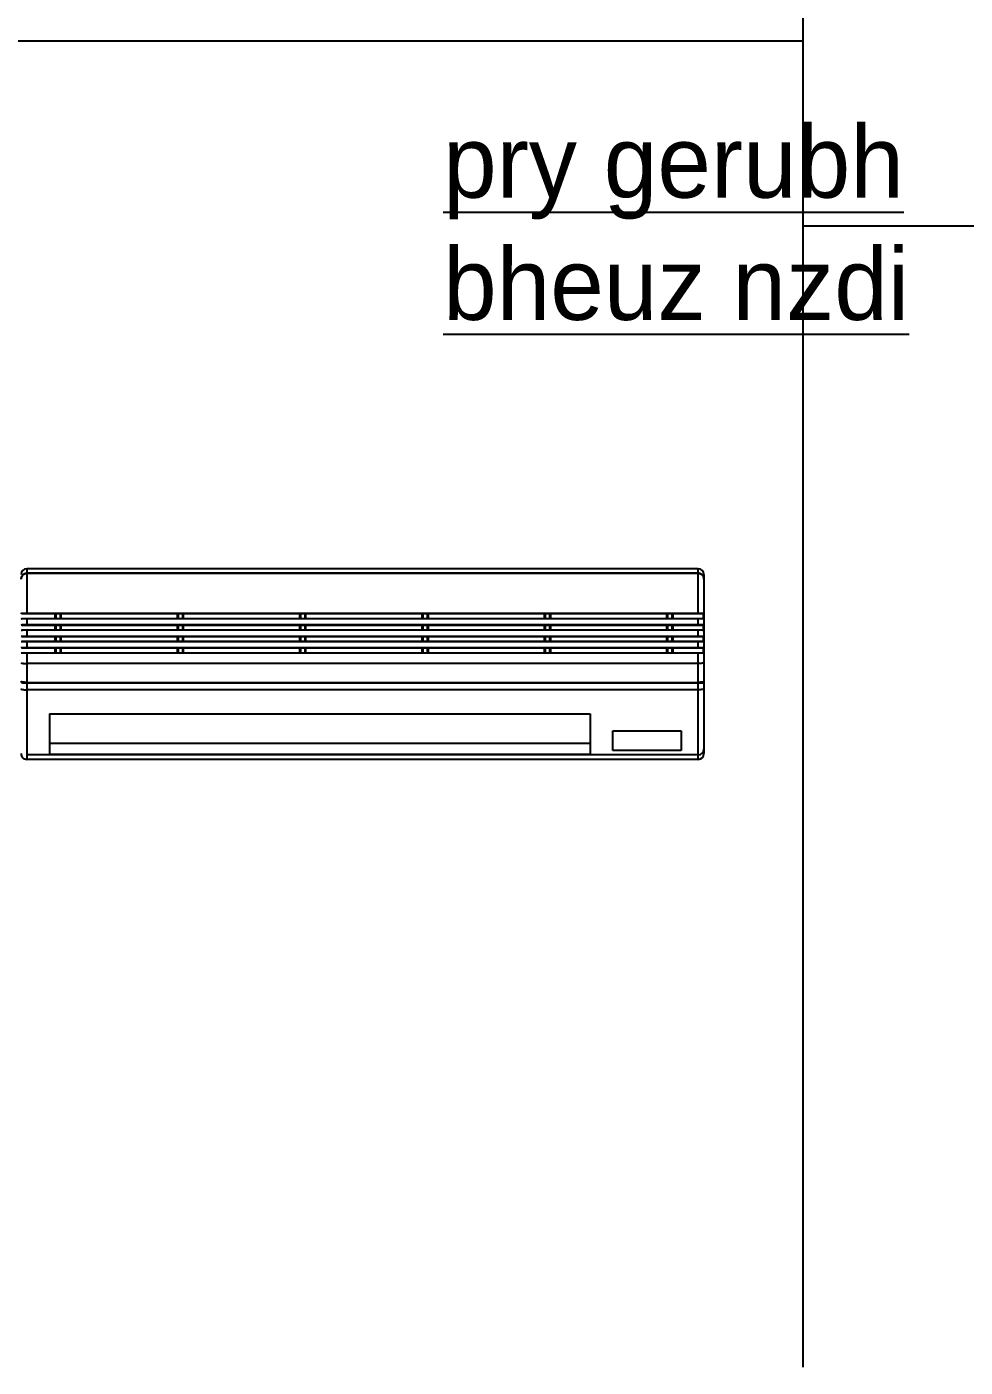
# Model space of a CAD drawing. Header units: centimetres. Extents: x -13594 to 4017, y -3206 to 1780.
# Drawn here: x -9975 to -8375, y -3206 to -920 of the extents above; entities that cross this region are included whole.
import ezdxf

# ---------------------------------------------------------------- set-up
doc = ezdxf.new("R2010")
doc.units = ezdxf.units.CM
doc.styles.add('MIRYM', font='MIRYM', dxfattribs={"height": 25})

msp = doc.modelspace()

# ---------------------------------------------------------------- linework, layer by layer
at = {"color": 7, "linetype": 'Continuous', "lineweight": 25}
for p, q in [((-9975.5, -1843.8), (-9975.5, -1851.6)), ((-8830.2, -1843.8), (-9975.5, -1843.8)), ((-8830.2, -1851.6), (-8830.2, -1843.8)), ((-8830.2, -1851.6), (-9975.5, -1851.6)), ((-9975.5, -1851.7), (-9975.5, -1919.5)), ((-9975.5, -1851.7), (-8830.2, -1851.7)), ((-8830.2, -1919.5), (-8830.2, -1851.7)), ((-8820.5, -1853.6), (-8820.5, -1861.3)), ((-8820.5, -1861.3), (-8820.5, -1861.5)), ((-8820.5, -1861.6), (-8820.5, -1920)), ((-9975.5, -1919.5), (-9975.5, -1921)), ((-9975.5, -1919.5), (-8830.2, -1919.5)), ((-8830.2, -1919.5), (-8830.2, -1921)), ((-8820.5, -1920), (-8820.5, -1929.7)), ((-8830.2, -1921), (-9975.5, -1921)), ((-9975.5, -1928.8), (-9975.5, -1929.3)), ((-9975.5, -1928.8), (-8830.2, -1928.8)), ((-9975.5, -1929.3), (-9975.5, -1939.1)), ((-8830.2, -1929.3), (-9975.5, -1929.3)), ((-9975.5, -1939.1), (-9975.5, -1940.4)), ((-9975.5, -1939.1), (-8830.2, -1939.1)), ((-8830.2, -1940.4), (-9975.5, -1940.4)), ((-9927, -1928.8), (-9927, -1921)), ((-9927, -1948.2), (-9927, -1940.4)), ((-9926, -1921), (-9926, -1928.8)), ((-9926, -1940.4), (-9926, -1948.2)), ((-9918.2, -1928.8), (-9918.2, -1921)), ((-9918.2, -1948.2), (-9918.2, -1940.4)), ((-9917.3, -1921), (-9917.3, -1928.8)), ((-9917.3, -1940.4), (-9917.3, -1948.2)), ((-9718.3, -1928.8), (-9718.3, -1921)), ((-9718.3, -1948.2), (-9718.3, -1940.4)), ((-9717.3, -1921), (-9717.3, -1928.8)), ((-9717.3, -1940.4), (-9717.3, -1948.2)), ((-9709.6, -1928.8), (-9709.6, -1921)), ((-9709.6, -1948.2), (-9709.6, -1940.4)), ((-9708.6, -1921), (-9708.6, -1928.8)), ((-9708.6, -1940.4), (-9708.6, -1948.2)), ((-9509.6, -1928.8), (-9509.6, -1921)), ((-9509.6, -1948.2), (-9509.6, -1940.4)), ((-9508.6, -1921), (-9508.6, -1928.8)), ((-9508.6, -1940.4), (-9508.6, -1948.2)), ((-9500.9, -1928.8), (-9500.9, -1921)), ((-9500.9, -1948.2), (-9500.9, -1940.4)), ((-9499.9, -1921), (-9499.9, -1928.8)), ((-9499.9, -1940.4), (-9499.9, -1948.2)), ((-9300.9, -1928.8), (-9300.9, -1921)), ((-9300.9, -1948.2), (-9300.9, -1940.4)), ((-9300, -1921), (-9300, -1928.8)), ((-9300, -1940.4), (-9300, -1948.2)), ((-9292.2, -1928.8), (-9292.2, -1921)), ((-9292.2, -1948.2), (-9292.2, -1940.4)), ((-9291.2, -1921), (-9291.2, -1928.8)), ((-9291.2, -1940.4), (-9291.2, -1948.2)), ((-9092.3, -1928.8), (-9092.3, -1921)), ((-9092.3, -1948.2), (-9092.3, -1940.4)), ((-9091.3, -1921), (-9091.3, -1928.8)), ((-9091.3, -1940.4), (-9091.3, -1948.2)), ((-9083.5, -1928.8), (-9083.5, -1921)), ((-9083.5, -1948.2), (-9083.5, -1940.4)), ((-9082.5, -1921), (-9082.5, -1928.8)), ((-9082.5, -1940.4), (-9082.5, -1948.2)), ((-8883.6, -1928.8), (-8883.6, -1921)), ((-8883.6, -1948.2), (-8883.6, -1940.4)), ((-8882.6, -1921), (-8882.6, -1928.8)), ((-8882.6, -1940.4), (-8882.6, -1948.2)), ((-8874.8, -1928.8), (-8874.8, -1921)), ((-8874.8, -1948.2), (-8874.8, -1940.4)), ((-8873.9, -1921), (-8873.9, -1928.8)), ((-8873.9, -1940.4), (-8873.9, -1948.2)), ((-8830.2, -1928.8), (-8830.2, -1929.3)), ((-8830.2, -1939.1), (-8830.2, -1929.3)), ((-8830.2, -1939.1), (-8830.2, -1940.4)), ((-8821.5, -1928.8), (-8821.5, -1921)), ((-8821.5, -1948.2), (-8821.5, -1940.4)), ((-8820.5, -1929.7), (-8820.5, -1939.4)), ((-8820.5, -1939.4), (-8820.5, -1949.1)), ((-9975.5, -1948.2), (-9975.5, -1948.9)), ((-9975.5, -1948.2), (-8830.2, -1948.2)), ((-9975.5, -1948.9), (-9975.5, -1958.6)), ((-8830.2, -1948.9), (-9975.5, -1948.9)), ((-9975.5, -1959.8), (-9975.5, -1958.6)), ((-9975.5, -1958.6), (-8830.2, -1958.6)), ((-8830.2, -1959.8), (-9975.5, -1959.8)), ((-9927, -1967.6), (-9927, -1959.8)), ((-9926, -1959.8), (-9926, -1967.6)), ((-9918.2, -1967.6), (-9918.2, -1959.8)), ((-9917.3, -1959.8), (-9917.3, -1967.6)), ((-9718.3, -1967.6), (-9718.3, -1959.8)), ((-9717.3, -1959.8), (-9717.3, -1967.6)), ((-9709.6, -1967.6), (-9709.6, -1959.8)), ((-9708.6, -1959.8), (-9708.6, -1967.6)), ((-9509.6, -1967.6), (-9509.6, -1959.8)), ((-9508.6, -1959.8), (-9508.6, -1967.6)), ((-9500.9, -1967.6), (-9500.9, -1959.8)), ((-9499.9, -1959.8), (-9499.9, -1967.6)), ((-9300.9, -1967.6), (-9300.9, -1959.8)), ((-9300, -1959.8), (-9300, -1967.6)), ((-9292.2, -1967.6), (-9292.2, -1959.8)), ((-9291.2, -1959.8), (-9291.2, -1967.6)), ((-9092.3, -1967.6), (-9092.3, -1959.8)), ((-9091.3, -1959.8), (-9091.3, -1967.6)), ((-9083.5, -1967.6), (-9083.5, -1959.8)), ((-9082.5, -1959.8), (-9082.5, -1967.6)), ((-8883.6, -1967.6), (-8883.6, -1959.8)), ((-8882.6, -1959.8), (-8882.6, -1967.6)), ((-8874.8, -1967.6), (-8874.8, -1959.8)), ((-8873.9, -1959.8), (-8873.9, -1967.6)), ((-8830.2, -1948.2), (-8830.2, -1948.9)), ((-8830.2, -1958.6), (-8830.2, -1948.9)), ((-8830.2, -1959.8), (-8830.2, -1958.6)), ((-8821.5, -1967.6), (-8821.5, -1959.8)), ((-8820.5, -1949.1), (-8820.5, -1958.8)), ((-8820.5, -1958.8), (-8820.5, -1968.5)), ((-9975.5, -1968.4), (-9975.5, -1967.6)), ((-9975.5, -1967.6), (-8830.2, -1967.6)), ((-9975.5, -1968.4), (-9975.5, -1978.2)), ((-8830.2, -1968.4), (-9975.5, -1968.4)), ((-9975.5, -1979.2), (-9975.5, -1978.2)), ((-9975.5, -1978.2), (-8830.2, -1978.2)), ((-8830.2, -1979.2), (-9975.5, -1979.2)), ((-9975.5, -1988), (-9975.5, -1987)), ((-9975.5, -1987), (-8830.2, -1987)), ((-9975.5, -1988), (-9975.5, -2005.5)), ((-8830.2, -1988), (-9975.5, -1988)), ((-9927, -1987), (-9927, -1979.2)), ((-9926, -1979.2), (-9926, -1987)), ((-9918.2, -1987), (-9918.2, -1979.2)), ((-9917.3, -1979.2), (-9917.3, -1987)), ((-9718.3, -1987), (-9718.3, -1979.2)), ((-9717.3, -1979.2), (-9717.3, -1987)), ((-9709.6, -1987), (-9709.6, -1979.2)), ((-9708.6, -1979.2), (-9708.6, -1987)), ((-9509.6, -1987), (-9509.6, -1979.2)), ((-9508.6, -1979.2), (-9508.6, -1987)), ((-9500.9, -1987), (-9500.9, -1979.2)), ((-9499.9, -1979.2), (-9499.9, -1987)), ((-9300.9, -1987), (-9300.9, -1979.2)), ((-9300, -1979.2), (-9300, -1987)), ((-9292.2, -1987), (-9292.2, -1979.2)), ((-9291.2, -1979.2), (-9291.2, -1987)), ((-9092.3, -1987), (-9092.3, -1979.2)), ((-9091.3, -1979.2), (-9091.3, -1987)), ((-9083.5, -1987), (-9083.5, -1979.2)), ((-9082.5, -1979.2), (-9082.5, -1987)), ((-8883.6, -1987), (-8883.6, -1979.2)), ((-8882.6, -1979.2), (-8882.6, -1987)), ((-8874.8, -1987), (-8874.8, -1979.2)), ((-8873.9, -1979.2), (-8873.9, -1987)), ((-8830.2, -1968.4), (-8830.2, -1967.6)), ((-8830.2, -1978.2), (-8830.2, -1968.4)), ((-8830.2, -1979.2), (-8830.2, -1978.2)), ((-8830.2, -1988), (-8830.2, -1987)), ((-8830.2, -2005.5), (-8830.2, -1988)), ((-8821.5, -1987), (-8821.5, -1979.2)), ((-8820.5, -1968.5), (-8820.5, -1978.3)), ((-8820.5, -1978.3), (-8820.5, -1988)), ((-8820.5, -1988), (-8820.5, -2004.2)), ((-8830.2, -2005.5), (-9975.5, -2005.5)), ((-9975.5, -2005.5), (-9975.5, -2037.6)), ((-8830.2, -2037.6), (-8830.2, -2005.5)), ((-8820.5, -2004.2), (-8820.5, -2036.3)), ((-9975.5, -2037.6), (-8830.2, -2037.6)), ((-9975.5, -2038.6), (-9975.5, -2050.2)), ((-9975.5, -2038.6), (-8830.2, -2038.6)), ((-8830.2, -2050.2), (-9975.5, -2050.2)), ((-9975.5, -2050.2), (-9975.5, -2161.2)), ((-8830.2, -2050.2), (-8830.2, -2038.6)), ((-8830.2, -2161.2), (-8830.2, -2050.2)), ((-8820.5, -2036.3), (-8820.5, -2037.3)), ((-8820.5, -2037.3), (-8820.5, -2048.8)), ((-8820.5, -2048.8), (-8820.5, -2151.5)), ((-9936.7, -2091.3), (-9936.7, -2141.7)), ((-9936.7, -2091.3), (-9014.6, -2091.3)), ((-9014.6, -2091.3), (-9014.6, -2141.7)), ((-8975.8, -2120.5), (-8859.3, -2120.5)), ((-8975.8, -2153.9), (-8975.8, -2120.5)), ((-8859.3, -2120.5), (-8859.3, -2153.9)), ((-9014.6, -2141.7), (-9936.7, -2141.7)), ((-9936.7, -2141.7), (-9936.7, -2160)), ((-9014.6, -2141.7), (-9014.6, -2160)), ((-8830.2, -2161.2), (-9975.5, -2161.2)), ((-9975.5, -2161.2), (-9975.5, -2169)), ((-8830.2, -2169), (-9975.5, -2169)), ((-9936.7, -2160), (-9014.6, -2160)), ((-8859.3, -2153.9), (-8975.8, -2153.9)), ((-8830.2, -2169), (-8830.2, -2161.2)), ((-8820.5, -2151.5), (-8820.5, -2159.2))]:
    msp.add_line(p, q, dxfattribs=at)
at = {"color": 7}
for points in [[(-8652.1, 1779.7), (-8652.1, -3205.5)], [(-10787, -943.8), (-8652.1, -943.8)]]:
    msp.add_lwpolyline(points, dxfattribs=at)
msp.add_lwpolyline([(-5829.5, -1259.9), (-8652.1, -1259.9)])
at = {"color": 7, "linetype": 'Continuous', "lineweight": 25, "flags": 128}
for points in [[(-9985.2, -2004.2), (-9985, -2004.5), (-9984.5, -2004.7), (-9983.6, -2004.9), (-9982.4, -2005.1), (-9980.9, -2005.3), (-9979.2, -2005.4), (-9977.4, -2005.5), (-9975.5, -2005.5)], [(-8820.5, -2004.2), (-8820.7, -2004.5), (-8821.2, -2004.7), (-8822.1, -2004.9), (-8823.3, -2005.1), (-8824.8, -2005.3), (-8826.5, -2005.4), (-8828.3, -2005.5), (-8830.2, -2005.5)], [(-9975.5, -2037.6), (-9977.4, -2037.6), (-9979.2, -2037.5), (-9980.9, -2037.4), (-9982.4, -2037.3), (-9983.6, -2037.1), (-9984.5, -2036.8), (-9985, -2036.6), (-9985.2, -2036.3)], [(-9985.2, -2037.3), (-9985, -2037.5), (-9984.5, -2037.8), (-9983.6, -2038), (-9982.4, -2038.2), (-9980.9, -2038.4), (-9979.2, -2038.5), (-9977.4, -2038.6), (-9975.5, -2038.6)], [(-9985.2, -2048.8), (-9985, -2049.1), (-9984.5, -2049.3), (-9983.6, -2049.6), (-9982.4, -2049.8), (-9980.9, -2049.9), (-9979.2, -2050.1), (-9977.4, -2050.1), (-9975.5, -2050.2)], [(-8820.5, -2036.3), (-8820.7, -2036.6), (-8821.2, -2036.8), (-8822.1, -2037.1), (-8823.3, -2037.3), (-8824.8, -2037.4), (-8826.5, -2037.5), (-8828.3, -2037.6), (-8830.2, -2037.6)], [(-8830.2, -2038.6), (-8828.3, -2038.6), (-8826.5, -2038.5), (-8824.8, -2038.4), (-8823.3, -2038.2), (-8822.1, -2038), (-8821.2, -2037.8), (-8820.7, -2037.5), (-8820.5, -2037.3)], [(-8820.5, -2048.8), (-8820.7, -2049.1), (-8821.2, -2049.3), (-8822.1, -2049.6), (-8823.3, -2049.8), (-8824.8, -2049.9), (-8826.5, -2050.1), (-8828.3, -2050.1), (-8830.2, -2050.2)]]:
    msp.add_lwpolyline(points, dxfattribs=at)
at = {"color": 7, "linetype": 'Continuous', "lineweight": 25}
for centre, radius, start, end in [((-8830.2, -1861.3), 9.69, 3.4912, 90.1046), ((-8821.5, -1920), 0.971, 270, 0), ((-8821.5, -1929.7), 0.971, 0, 90), ((-8821.5, -1939.4), 0.971, 270, 0), ((-8821.5, -1949.1), 0.971, 0, 90), ((-8821.5, -1958.8), 0.971, 270, 0), ((-8821.5, -1968.5), 0.971, 0, 90), ((-8821.5, -1978.3), 0.971, 270, 0), ((-8821.5, -1988), 0.971, 0, 90), ((-8830.2, -2151.5), 9.69, 269.891, 359.8906)]:
    msp.add_arc(centre, radius, start, end, dxfattribs=at)
for centre, start_param, end_param in [((-9975.5, -1853.6), 0, 1.570796), ((-8830.2, -1853.6), 4.712389, 6.283185), ((-9975.5, -2159.2), 1.570796, 3.141593), ((-8830.2, -2159.2), 3.141593, 4.712389)]:
    msp.add_ellipse(centre, major_axis=(0, 9.73), ratio=0.997716, start_param=start_param, end_param=end_param, dxfattribs=at)
for points, knots in [([(-9975.5, -1851.6), (-9976.1, -1851.6), (-9976.8, -1851.7), (-9977.7, -1851.9), (-9978, -1852), (-9978.7, -1852.2), (-9979, -1852.3), (-9979.9, -1852.7), (-9980.4, -1853), (-9981.2, -1853.5), (-9981.5, -1853.7), (-9982, -1854.1), (-9982.2, -1854.4), (-9982.9, -1855), (-9983.3, -1855.5), (-9984, -1856.6), (-9984.3, -1857.2), (-9984.6, -1858.1), (-9984.7, -1858.4), (-9984.9, -1859), (-9985, -1859.3), (-9985.1, -1860.3), (-9985.2, -1860.9), (-9985.2, -1861.5)], [0, 0, 0, 0, 0.125, 0.125, 0.1875, 0.1875, 0.25, 0.25, 0.375, 0.375, 0.4375, 0.4375, 0.5, 0.5, 0.625, 0.625, 0.75, 0.75, 0.8125, 0.8125, 0.875, 0.875, 1, 1, 1, 1]), ([(-9985.2, -1861.6), (-9985.2, -1861), (-9985.1, -1860.4), (-9984.9, -1859.1), (-9984.7, -1858.5), (-9984.4, -1857.6), (-9984.3, -1857.3), (-9984, -1856.8), (-9983.8, -1856.5), (-9983.3, -1855.7), (-9982.9, -1855.2), (-9982.2, -1854.5), (-9982, -1854.2), (-9981.5, -1853.8), (-9981.2, -1853.6), (-9980.7, -1853.3), (-9980.4, -1853.1), (-9979.9, -1852.8), (-9979.6, -1852.6), (-9978.7, -1852.2), (-9978.1, -1852.1), (-9976.8, -1851.8), (-9976.1, -1851.7), (-9975.5, -1851.7)], [0, 0, 0, 0, 0.125, 0.125, 0.25, 0.25, 0.3125, 0.3125, 0.375, 0.375, 0.5, 0.5, 0.5625, 0.5625, 0.625, 0.625, 0.6875, 0.6875, 0.75, 0.75, 0.875, 0.875, 1, 1, 1, 1]), ([(-8820.5, -1861.5), (-8820.5, -1860.9), (-8820.5, -1860.3), (-8820.8, -1859), (-8820.9, -1858.4), (-8821.3, -1857.5), (-8821.4, -1857.2), (-8821.7, -1856.7), (-8821.9, -1856.4), (-8822.4, -1855.6), (-8822.8, -1855.1), (-8823.5, -1854.4), (-8823.7, -1854.1), (-8824.2, -1853.7), (-8824.4, -1853.5), (-8825, -1853.2), (-8825.3, -1853), (-8825.8, -1852.7), (-8826.1, -1852.5), (-8827, -1852.2), (-8827.6, -1852), (-8828.9, -1851.7), (-8829.5, -1851.6), (-8830.2, -1851.6)], [0, 0, 0, 0, 0.125, 0.125, 0.25, 0.25, 0.3125, 0.3125, 0.375, 0.375, 0.5, 0.5, 0.5625, 0.5625, 0.625, 0.625, 0.6875, 0.6875, 0.75, 0.75, 0.875, 0.875, 1, 1, 1, 1]), ([(-8830.2, -1851.7), (-8829.5, -1851.7), (-8828.9, -1851.8), (-8827.9, -1852), (-8827.6, -1852.1), (-8827, -1852.3), (-8826.7, -1852.4), (-8825.8, -1852.7), (-8825.2, -1853.1), (-8824.4, -1853.6), (-8824.2, -1853.8), (-8823.7, -1854.2), (-8823.5, -1854.5), (-8822.8, -1855.1), (-8822.4, -1855.7), (-8821.7, -1856.8), (-8821.4, -1857.3), (-8821.1, -1858.2), (-8821, -1858.5), (-8820.8, -1859.1), (-8820.7, -1859.4), (-8820.5, -1860.4), (-8820.5, -1861), (-8820.5, -1861.6)], [0, 0, 0, 0, 0.125, 0.125, 0.1875, 0.1875, 0.25, 0.25, 0.375, 0.375, 0.4375, 0.4375, 0.5, 0.5, 0.625, 0.625, 0.75, 0.75, 0.8125, 0.8125, 0.875, 0.875, 1, 1, 1, 1]), ([(-9985.2, -1920), (-9985.2, -1920), (-9985.1, -1920), (-9984.9, -1919.9), (-9984.8, -1919.9), (-9984.4, -1919.8), (-9984.3, -1919.8), (-9984, -1919.8), (-9983.9, -1919.8), (-9983.4, -1919.7), (-9983, -1919.7), (-9982.2, -1919.7), (-9981.7, -1919.6), (-9980.6, -1919.6), (-9980.1, -1919.6), (-9979.1, -1919.6), (-9978.8, -1919.6), (-9978.2, -1919.6), (-9977.9, -1919.5), (-9977.2, -1919.5), (-9976.9, -1919.5), (-9976.2, -1919.5), (-9975.8, -1919.5), (-9975.5, -1919.5)], [0, 0, 0, 0, 0.125, 0.125, 0.25, 0.25, 0.3125, 0.3125, 0.375, 0.375, 0.5, 0.5, 0.625, 0.625, 0.75, 0.75, 0.8125, 0.8125, 0.875, 0.875, 0.9375, 0.9375, 1, 1, 1, 1]), ([(-8830.2, -1919.5), (-8829.5, -1919.5), (-8828.8, -1919.5), (-8827.8, -1919.5), (-8827.5, -1919.6), (-8826.9, -1919.6), (-8826.6, -1919.6), (-8826, -1919.6), (-8825.7, -1919.6), (-8825.1, -1919.6), (-8824.8, -1919.6), (-8824, -1919.6), (-8823.5, -1919.7), (-8822.9, -1919.7), (-8822.7, -1919.7), (-8822.3, -1919.7), (-8822.1, -1919.7), (-8821.6, -1919.8), (-8821.4, -1919.8), (-8820.9, -1919.9), (-8820.8, -1919.9), (-8820.5, -1920), (-8820.5, -1920), (-8820.5, -1920)], [0, 0, 0, 0, 0.125, 0.125, 0.1875, 0.1875, 0.25, 0.25, 0.3125, 0.3125, 0.375, 0.375, 0.5, 0.5, 0.5625, 0.5625, 0.625, 0.625, 0.75, 0.75, 0.875, 0.875, 1, 1, 1, 1]), ([(-9975.5, -1929.3), (-9976.2, -1929.3), (-9976.8, -1929.3), (-9978.1, -1929.3), (-9978.8, -1929.3), (-9980, -1929.4), (-9980.5, -1929.4), (-9981.6, -1929.4), (-9982.1, -1929.4), (-9982.7, -1929.4), (-9982.9, -1929.5), (-9983.3, -1929.5), (-9983.5, -1929.5), (-9984, -1929.5), (-9984.3, -1929.5), (-9984.6, -1929.6), (-9984.7, -1929.6), (-9984.9, -1929.6), (-9985, -1929.6), (-9985.1, -1929.7), (-9985.2, -1929.7), (-9985.2, -1929.7)], [0, 0, 0, 0, 0.125, 0.125, 0.25, 0.25, 0.375, 0.375, 0.5, 0.5, 0.5625, 0.5625, 0.625, 0.625, 0.75, 0.75, 0.8125, 0.8125, 0.875, 0.875, 1, 1, 1, 1]), ([(-9985.2, -1939.4), (-9985.2, -1939.4), (-9985.1, -1939.4), (-9985, -1939.3), (-9984.9, -1939.3), (-9984.7, -1939.3), (-9984.6, -1939.3), (-9984.3, -1939.3), (-9984, -1939.3), (-9983.5, -1939.2), (-9983.3, -1939.2), (-9982.9, -1939.2), (-9982.7, -1939.2), (-9982, -1939.2), (-9981.5, -1939.2), (-9980.7, -1939.1), (-9980.5, -1939.1), (-9979.9, -1939.1), (-9979.6, -1939.1), (-9978.7, -1939.1), (-9978.1, -1939.1), (-9977.1, -1939.1), (-9976.8, -1939.1), (-9976.2, -1939.1), (-9975.8, -1939.1), (-9975.5, -1939.1)], [0, 0, 0, 0, 0.125, 0.125, 0.1875, 0.1875, 0.25, 0.25, 0.375, 0.375, 0.4375, 0.4375, 0.5, 0.5, 0.625, 0.625, 0.6875, 0.6875, 0.75, 0.75, 0.875, 0.875, 0.9375, 0.9375, 1, 1, 1, 1]), ([(-9975.5, -1921), (-9975.8, -1921), (-9976.1, -1921), (-9976.7, -1921), (-9977.1, -1921), (-9977.7, -1921), (-9977.9, -1921), (-9978.5, -1921), (-9978.8, -1921), (-9979.6, -1921), (-9980.2, -1921), (-9980.9, -1921), (-9981.1, -1921), (-9981.5, -1921), (-9981.7, -1921), (-9982.3, -1921), (-9982.6, -1921), (-9983.1, -1921), (-9983.2, -1921), (-9983.5, -1921), (-9983.6, -1921), (-9983.9, -1921), (-9984, -1921), (-9984.2, -1921), (-9984.2, -1921), (-9984.2, -1921)], [0, 0, 0, 0, 0.0625, 0.0625, 0.125, 0.125, 0.1875, 0.1875, 0.25, 0.25, 0.375, 0.375, 0.4375, 0.4375, 0.5, 0.5, 0.625, 0.625, 0.6875, 0.6875, 0.75, 0.75, 0.875, 0.875, 1, 1, 1, 1]), ([(-9984.2, -1928.8), (-9984.2, -1928.8), (-9984.2, -1928.8), (-9984, -1928.8), (-9984, -1928.8), (-9983.8, -1928.8), (-9983.7, -1928.8), (-9983.4, -1928.8), (-9983.2, -1928.8), (-9982.6, -1928.8), (-9982.2, -1928.8), (-9981.5, -1928.8), (-9981, -1928.8), (-9980.1, -1928.8), (-9979.5, -1928.8), (-9978.5, -1928.8), (-9977.9, -1928.8), (-9976.7, -1928.8), (-9976.1, -1928.8), (-9975.5, -1928.8)], [0, 0, 0, 0, 0.125, 0.125, 0.1875, 0.1875, 0.25, 0.25, 0.375, 0.375, 0.5, 0.5, 0.625, 0.625, 0.75, 0.75, 0.875, 0.875, 1, 1, 1, 1]), ([(-9975.5, -1940.4), (-9975.8, -1940.4), (-9976.1, -1940.4), (-9976.7, -1940.4), (-9977, -1940.4), (-9977.9, -1940.4), (-9978.4, -1940.4), (-9979.2, -1940.4), (-9979.5, -1940.4), (-9980, -1940.4), (-9980.2, -1940.4), (-9981, -1940.4), (-9981.4, -1940.4), (-9982, -1940.4), (-9982.2, -1940.4), (-9982.5, -1940.4), (-9982.7, -1940.4), (-9983.1, -1940.4), (-9983.4, -1940.4), (-9983.7, -1940.4), (-9983.8, -1940.4), (-9984, -1940.4), (-9984, -1940.4), (-9984.2, -1940.4), (-9984.2, -1940.4), (-9984.2, -1940.4)], [0, 0, 0, 0, 0.0625, 0.0625, 0.125, 0.125, 0.25, 0.25, 0.3125, 0.3125, 0.375, 0.375, 0.5, 0.5, 0.5625, 0.5625, 0.625, 0.625, 0.75, 0.75, 0.8125, 0.8125, 0.875, 0.875, 1, 1, 1, 1]), ([(-8821.5, -1921), (-8821.5, -1921), (-8821.5, -1921), (-8821.7, -1921), (-8821.8, -1921), (-8822.2, -1921), (-8822.5, -1921), (-8822.9, -1921), (-8823.1, -1921), (-8823.4, -1921), (-8823.6, -1921), (-8824.2, -1921), (-8824.6, -1921), (-8825.3, -1921), (-8825.6, -1921), (-8826.1, -1921), (-8826.3, -1921), (-8826.9, -1921), (-8827.2, -1921), (-8827.8, -1921), (-8828.1, -1921), (-8829, -1921), (-8829.6, -1921), (-8830.2, -1921)], [0, 0, 0, 0, 0.125, 0.125, 0.25, 0.25, 0.375, 0.375, 0.4375, 0.4375, 0.5, 0.5, 0.625, 0.625, 0.6875, 0.6875, 0.75, 0.75, 0.8125, 0.8125, 0.875, 0.875, 1, 1, 1, 1]), ([(-8830.2, -1928.8), (-8829.6, -1928.8), (-8829, -1928.8), (-8827.8, -1928.8), (-8827.2, -1928.8), (-8826.4, -1928.8), (-8826.1, -1928.8), (-8825.6, -1928.8), (-8825.4, -1928.8), (-8824.7, -1928.8), (-8824.2, -1928.8), (-8823.4, -1928.8), (-8823.1, -1928.8), (-8822.5, -1928.8), (-8822.3, -1928.8), (-8821.9, -1928.8), (-8821.7, -1928.8), (-8821.5, -1928.8), (-8821.5, -1928.8), (-8821.5, -1928.8)], [0, 0, 0, 0, 0.125, 0.125, 0.25, 0.25, 0.3125, 0.3125, 0.375, 0.375, 0.5, 0.5, 0.625, 0.625, 0.75, 0.75, 0.875, 0.875, 1, 1, 1, 1]), ([(-8820.5, -1929.7), (-8820.5, -1929.7), (-8820.5, -1929.7), (-8820.8, -1929.6), (-8820.9, -1929.6), (-8821.4, -1929.5), (-8821.7, -1929.5), (-8822.3, -1929.5), (-8822.7, -1929.5), (-8823.6, -1929.4), (-8824.1, -1929.4), (-8824.9, -1929.4), (-8825.2, -1929.4), (-8825.7, -1929.4), (-8826, -1929.3), (-8826.9, -1929.3), (-8827.5, -1929.3), (-8828.8, -1929.3), (-8829.5, -1929.3), (-8830.2, -1929.3)], [0, 0, 0, 0, 0.125, 0.125, 0.25, 0.25, 0.375, 0.375, 0.5, 0.5, 0.625, 0.625, 0.6875, 0.6875, 0.75, 0.75, 0.875, 0.875, 1, 1, 1, 1]), ([(-8830.2, -1939.1), (-8829.5, -1939.1), (-8828.9, -1939.1), (-8827.9, -1939.1), (-8827.6, -1939.1), (-8827, -1939.1), (-8826.7, -1939.1), (-8825.8, -1939.1), (-8825.2, -1939.1), (-8824.4, -1939.1), (-8824.2, -1939.2), (-8823.7, -1939.2), (-8823.4, -1939.2), (-8823, -1939.2), (-8822.8, -1939.2), (-8822.4, -1939.2), (-8822.2, -1939.2), (-8821.7, -1939.3), (-8821.4, -1939.3), (-8821, -1939.3), (-8820.8, -1939.3), (-8820.5, -1939.4), (-8820.5, -1939.4), (-8820.5, -1939.4)], [0, 0, 0, 0, 0.125, 0.125, 0.1875, 0.1875, 0.25, 0.25, 0.375, 0.375, 0.4375, 0.4375, 0.5, 0.5, 0.5625, 0.5625, 0.625, 0.625, 0.75, 0.75, 0.875, 0.875, 1, 1, 1, 1]), ([(-8821.5, -1940.4), (-8821.5, -1940.4), (-8821.5, -1940.4), (-8821.7, -1940.4), (-8821.9, -1940.4), (-8822.3, -1940.4), (-8822.5, -1940.4), (-8823, -1940.4), (-8823.2, -1940.4), (-8823.5, -1940.4), (-8823.7, -1940.4), (-8824.1, -1940.4), (-8824.3, -1940.4), (-8824.7, -1940.4), (-8825, -1940.4), (-8825.7, -1940.4), (-8826.2, -1940.4), (-8827, -1940.4), (-8827.3, -1940.4), (-8827.9, -1940.4), (-8828.1, -1940.4), (-8829, -1940.4), (-8829.6, -1940.4), (-8830.2, -1940.4)], [0, 0, 0, 0, 0.125, 0.125, 0.25, 0.25, 0.375, 0.375, 0.4375, 0.4375, 0.5, 0.5, 0.5625, 0.5625, 0.625, 0.625, 0.75, 0.75, 0.8125, 0.8125, 0.875, 0.875, 1, 1, 1, 1]), ([(-9975.5, -1948.9), (-9976.1, -1948.9), (-9976.8, -1948.9), (-9977.7, -1948.9), (-9978, -1948.9), (-9978.7, -1948.9), (-9979, -1948.9), (-9979.9, -1948.9), (-9980.4, -1948.9), (-9981.2, -1948.9), (-9981.5, -1948.9), (-9982, -1948.9), (-9982.2, -1948.9), (-9982.6, -1948.9), (-9982.8, -1949), (-9983.2, -1949), (-9983.4, -1949), (-9984, -1949), (-9984.2, -1949), (-9984.6, -1949), (-9984.7, -1949), (-9984.9, -1949.1), (-9985, -1949.1), (-9985.1, -1949.1), (-9985.2, -1949.1), (-9985.2, -1949.1)], [0, 0, 0, 0, 0.125, 0.125, 0.1875, 0.1875, 0.25, 0.25, 0.375, 0.375, 0.4375, 0.4375, 0.5, 0.5, 0.5625, 0.5625, 0.625, 0.625, 0.75, 0.75, 0.8125, 0.8125, 0.875, 0.875, 1, 1, 1, 1]), ([(-9985.2, -1958.8), (-9985.2, -1958.8), (-9985.1, -1958.8), (-9985, -1958.8), (-9984.9, -1958.8), (-9984.7, -1958.8), (-9984.6, -1958.8), (-9984.2, -1958.7), (-9983.9, -1958.7), (-9983.2, -1958.7), (-9982.8, -1958.7), (-9981.9, -1958.7), (-9981.5, -1958.7), (-9980.7, -1958.7), (-9980.4, -1958.7), (-9979.8, -1958.7), (-9979.5, -1958.7), (-9978.7, -1958.6), (-9978.1, -1958.6), (-9976.8, -1958.6), (-9976.1, -1958.6), (-9975.5, -1958.6)], [0, 0, 0, 0, 0.125, 0.125, 0.1875, 0.1875, 0.25, 0.25, 0.375, 0.375, 0.5, 0.5, 0.625, 0.625, 0.6875, 0.6875, 0.75, 0.75, 0.875, 0.875, 1, 1, 1, 1]), ([(-9984.2, -1948.2), (-9984.2, -1948.2), (-9984.2, -1948.2), (-9984, -1948.2), (-9983.9, -1948.2), (-9983.8, -1948.2), (-9983.7, -1948.2), (-9983.4, -1948.2), (-9983.1, -1948.2), (-9982.7, -1948.2), (-9982.5, -1948.2), (-9982.1, -1948.2), (-9981.9, -1948.2), (-9981.5, -1948.2), (-9981.3, -1948.2), (-9980.9, -1948.2), (-9980.7, -1948.2), (-9979.9, -1948.2), (-9979.4, -1948.2), (-9978.6, -1948.2), (-9978.4, -1948.2), (-9977.8, -1948.2), (-9977.5, -1948.2), (-9976.7, -1948.2), (-9976.1, -1948.2), (-9975.5, -1948.2)], [0, 0, 0, 0, 0.125, 0.125, 0.1875, 0.1875, 0.25, 0.25, 0.375, 0.375, 0.4375, 0.4375, 0.5, 0.5, 0.5625, 0.5625, 0.625, 0.625, 0.75, 0.75, 0.8125, 0.8125, 0.875, 0.875, 1, 1, 1, 1]), ([(-9975.5, -1959.8), (-9976.1, -1959.8), (-9976.7, -1959.8), (-9977.8, -1959.8), (-9978.4, -1959.8), (-9979.1, -1959.8), (-9979.4, -1959.8), (-9979.9, -1959.8), (-9980.2, -1959.8), (-9980.9, -1959.8), (-9981.3, -1959.8), (-9982.1, -1959.8), (-9982.5, -1959.8), (-9983.1, -1959.8), (-9983.4, -1959.8), (-9983.7, -1959.8), (-9983.8, -1959.8), (-9983.9, -1959.8), (-9984, -1959.8), (-9984.2, -1959.8), (-9984.2, -1959.8), (-9984.2, -1959.8)], [0, 0, 0, 0, 0.125, 0.125, 0.25, 0.25, 0.3125, 0.3125, 0.375, 0.375, 0.5, 0.5, 0.625, 0.625, 0.75, 0.75, 0.8125, 0.8125, 0.875, 0.875, 1, 1, 1, 1]), ([(-8830.2, -1948.2), (-8829.9, -1948.2), (-8829.6, -1948.2), (-8829, -1948.2), (-8828.7, -1948.2), (-8827.9, -1948.2), (-8827.3, -1948.2), (-8826.5, -1948.2), (-8826.2, -1948.2), (-8825.7, -1948.2), (-8825.5, -1948.2), (-8824.8, -1948.2), (-8824.3, -1948.2), (-8823.7, -1948.2), (-8823.6, -1948.2), (-8823.2, -1948.2), (-8823, -1948.2), (-8822.6, -1948.2), (-8822.3, -1948.2), (-8822, -1948.2), (-8821.9, -1948.2), (-8821.7, -1948.2), (-8821.7, -1948.2), (-8821.5, -1948.2), (-8821.5, -1948.2), (-8821.5, -1948.2)], [0, 0, 0, 0, 0.0625, 0.0625, 0.125, 0.125, 0.25, 0.25, 0.3125, 0.3125, 0.375, 0.375, 0.5, 0.5, 0.5625, 0.5625, 0.625, 0.625, 0.75, 0.75, 0.8125, 0.8125, 0.875, 0.875, 1, 1, 1, 1]), ([(-8820.5, -1949.1), (-8820.5, -1949.1), (-8820.5, -1949.1), (-8820.7, -1949.1), (-8820.8, -1949.1), (-8821, -1949), (-8821.1, -1949), (-8821.4, -1949), (-8821.7, -1949), (-8822.2, -1949), (-8822.4, -1949), (-8822.8, -1949), (-8823, -1948.9), (-8823.7, -1948.9), (-8824.2, -1948.9), (-8825, -1948.9), (-8825.3, -1948.9), (-8825.8, -1948.9), (-8826.1, -1948.9), (-8827, -1948.9), (-8827.6, -1948.9), (-8828.6, -1948.9), (-8828.9, -1948.9), (-8829.5, -1948.9), (-8829.9, -1948.9), (-8830.2, -1948.9)], [0, 0, 0, 0, 0.125, 0.125, 0.1875, 0.1875, 0.25, 0.25, 0.375, 0.375, 0.4375, 0.4375, 0.5, 0.5, 0.625, 0.625, 0.6875, 0.6875, 0.75, 0.75, 0.875, 0.875, 0.9375, 0.9375, 1, 1, 1, 1]), ([(-8830.2, -1958.6), (-8829.5, -1958.6), (-8828.9, -1958.6), (-8828, -1958.6), (-8827.7, -1958.6), (-8827, -1958.6), (-8826.7, -1958.6), (-8825.9, -1958.7), (-8825.3, -1958.7), (-8824.5, -1958.7), (-8824.2, -1958.7), (-8823.8, -1958.7), (-8823.5, -1958.7), (-8822.9, -1958.7), (-8822.5, -1958.7), (-8821.7, -1958.7), (-8821.5, -1958.7), (-8821.1, -1958.8), (-8821, -1958.8), (-8820.8, -1958.8), (-8820.7, -1958.8), (-8820.5, -1958.8), (-8820.5, -1958.8), (-8820.5, -1958.8)], [0, 0, 0, 0, 0.125, 0.125, 0.1875, 0.1875, 0.25, 0.25, 0.375, 0.375, 0.4375, 0.4375, 0.5, 0.5, 0.625, 0.625, 0.75, 0.75, 0.8125, 0.8125, 0.875, 0.875, 1, 1, 1, 1]), ([(-8821.5, -1959.8), (-8821.5, -1959.8), (-8821.5, -1959.8), (-8821.7, -1959.8), (-8821.7, -1959.8), (-8821.9, -1959.8), (-8822, -1959.8), (-8822.3, -1959.8), (-8822.6, -1959.8), (-8823.2, -1959.8), (-8823.6, -1959.8), (-8824.2, -1959.8), (-8824.4, -1959.8), (-8824.8, -1959.8), (-8825.1, -1959.8), (-8825.8, -1959.8), (-8826.3, -1959.8), (-8827.1, -1959.8), (-8827.4, -1959.8), (-8827.9, -1959.8), (-8828.2, -1959.8), (-8829, -1959.8), (-8829.6, -1959.8), (-8830.2, -1959.8)], [0, 0, 0, 0, 0.125, 0.125, 0.1875, 0.1875, 0.25, 0.25, 0.375, 0.375, 0.5, 0.5, 0.5625, 0.5625, 0.625, 0.625, 0.75, 0.75, 0.8125, 0.8125, 0.875, 0.875, 1, 1, 1, 1]), ([(-9975.5, -1968.4), (-9976.1, -1968.4), (-9976.8, -1968.4), (-9977.7, -1968.4), (-9978, -1968.4), (-9978.6, -1968.4), (-9978.9, -1968.4), (-9979.8, -1968.4), (-9980.4, -1968.4), (-9981.2, -1968.4), (-9981.4, -1968.4), (-9981.9, -1968.4), (-9982.1, -1968.4), (-9982.8, -1968.5), (-9983.2, -1968.5), (-9983.7, -1968.5), (-9983.9, -1968.5), (-9984.2, -1968.5), (-9984.5, -1968.5), (-9984.7, -1968.5), (-9984.9, -1968.5), (-9985, -1968.5), (-9985.1, -1968.5), (-9985.2, -1968.5), (-9985.2, -1968.5)], [0, 0, 0, 0, 0.125, 0.125, 0.1875, 0.1875, 0.25, 0.25, 0.375, 0.375, 0.4375, 0.4375, 0.5, 0.5, 0.625, 0.625, 0.6875, 0.6875, 0.75, 0.8125, 0.8125, 0.875, 0.875, 1, 1, 1, 1]), ([(-9985.2, -1978.3), (-9985.2, -1978.2), (-9985.1, -1978.2), (-9985, -1978.2), (-9984.9, -1978.2), (-9984.7, -1978.2), (-9984.6, -1978.2), (-9984.2, -1978.2), (-9983.9, -1978.2), (-9983.2, -1978.2), (-9982.8, -1978.2), (-9981.9, -1978.2), (-9981.4, -1978.2), (-9980.6, -1978.2), (-9980.4, -1978.2), (-9979.8, -1978.2), (-9979.2, -1978.2), (-9978.6, -1978.2), (-9978, -1978.2), (-9977.7, -1978.2), (-9976.8, -1978.2), (-9976.1, -1978.2), (-9975.5, -1978.2)], [0, 0, 0, 0, 0.125, 0.125, 0.1875, 0.1875, 0.25, 0.25, 0.375, 0.375, 0.5, 0.5, 0.625, 0.625, 0.6875, 0.6875, 0.75, 0.8125, 0.8125, 0.875, 0.875, 1, 1, 1, 1]), ([(-9975.5, -1988), (-9976.1, -1988), (-9976.8, -1988), (-9977.7, -1988), (-9978, -1988), (-9978.6, -1988), (-9978.9, -1988), (-9979.8, -1988), (-9980.4, -1988), (-9981.1, -1988), (-9981.4, -1988), (-9981.9, -1988), (-9982.1, -1988), (-9982.8, -1988), (-9983.2, -1988), (-9983.7, -1988), (-9983.9, -1988), (-9984.2, -1988), (-9984.5, -1988), (-9984.7, -1988), (-9984.9, -1988), (-9985, -1988), (-9985.1, -1988), (-9985.2, -1988), (-9985.2, -1988)], [0, 0, 0, 0, 0.125, 0.125, 0.1875, 0.1875, 0.25, 0.25, 0.375, 0.375, 0.4375, 0.4375, 0.5, 0.5, 0.625, 0.625, 0.6875, 0.6875, 0.75, 0.8125, 0.8125, 0.875, 0.875, 1, 1, 1, 1]), ([(-9984.2, -1967.6), (-9984.2, -1967.6), (-9984.2, -1967.6), (-9984, -1967.6), (-9983.9, -1967.6), (-9983.8, -1967.6), (-9983.6, -1967.6), (-9983.3, -1967.6), (-9983.1, -1967.6), (-9982.9, -1967.6), (-9982.4, -1967.6), (-9982.1, -1967.6), (-9981.5, -1967.6), (-9981.3, -1967.6), (-9980.8, -1967.6), (-9980.6, -1967.6), (-9979.9, -1967.6), (-9979.4, -1967.6), (-9978.6, -1967.6), (-9978.3, -1967.6), (-9977.8, -1967.6), (-9977.5, -1967.6), (-9976.6, -1967.6), (-9976.1, -1967.6), (-9975.5, -1967.6)], [0, 0, 0, 0, 0.125, 0.125, 0.1875, 0.1875, 0.25, 0.3125, 0.3125, 0.375, 0.375, 0.5, 0.5, 0.5625, 0.5625, 0.625, 0.625, 0.75, 0.75, 0.8125, 0.8125, 0.875, 0.875, 1, 1, 1, 1]), ([(-9975.5, -1979.2), (-9976.1, -1979.2), (-9976.6, -1979.2), (-9977.5, -1979.2), (-9977.8, -1979.2), (-9978.3, -1979.2), (-9978.9, -1979.2), (-9979.4, -1979.2), (-9979.9, -1979.2), (-9980.1, -1979.2), (-9980.8, -1979.2), (-9981.3, -1979.2), (-9982.1, -1979.2), (-9982.4, -1979.2), (-9983.1, -1979.2), (-9983.3, -1979.2), (-9983.7, -1979.2), (-9983.8, -1979.2), (-9983.9, -1979.2), (-9984, -1979.2), (-9984.2, -1979.2), (-9984.2, -1979.2), (-9984.2, -1979.2)], [0, 0, 0, 0, 0.125, 0.125, 0.1875, 0.1875, 0.25, 0.3125, 0.3125, 0.375, 0.375, 0.5, 0.5, 0.625, 0.625, 0.75, 0.75, 0.8125, 0.8125, 0.875, 0.875, 1, 1, 1, 1]), ([(-9984.2, -1987), (-9984.2, -1987), (-9984.2, -1987), (-9984, -1987), (-9983.9, -1987), (-9983.8, -1987), (-9983.6, -1987), (-9983.3, -1987), (-9983.1, -1987), (-9982.9, -1987), (-9982.4, -1987), (-9982.1, -1987), (-9981.3, -1987), (-9980.8, -1987), (-9979.9, -1987), (-9979.4, -1987), (-9978.6, -1987), (-9978.3, -1987), (-9977.8, -1987), (-9977.5, -1987), (-9976.6, -1987), (-9976.1, -1987), (-9975.5, -1987)], [0, 0, 0, 0, 0.125, 0.125, 0.1875, 0.1875, 0.25, 0.3125, 0.3125, 0.375, 0.375, 0.5, 0.5, 0.625, 0.625, 0.75, 0.75, 0.8125, 0.8125, 0.875, 0.875, 1, 1, 1, 1]), ([(-8830.2, -1967.6), (-8829.6, -1967.6), (-8829, -1967.6), (-8827.9, -1967.6), (-8827.4, -1967.6), (-8826.6, -1967.6), (-8826.3, -1967.6), (-8825.8, -1967.6), (-8825.6, -1967.6), (-8824.8, -1967.6), (-8824.4, -1967.6), (-8823.6, -1967.6), (-8823.2, -1967.6), (-8822.6, -1967.6), (-8822.3, -1967.6), (-8822, -1967.6), (-8821.9, -1967.6), (-8821.7, -1967.6), (-8821.7, -1967.6), (-8821.5, -1967.6), (-8821.5, -1967.6), (-8821.5, -1967.6)], [0, 0, 0, 0, 0.125, 0.125, 0.25, 0.25, 0.3125, 0.3125, 0.375, 0.375, 0.5, 0.5, 0.625, 0.625, 0.75, 0.75, 0.8125, 0.8125, 0.875, 0.875, 1, 1, 1, 1]), ([(-8820.5, -1968.5), (-8820.5, -1968.5), (-8820.5, -1968.5), (-8820.7, -1968.5), (-8820.8, -1968.5), (-8821, -1968.5), (-8821.1, -1968.5), (-8821.5, -1968.5), (-8821.8, -1968.5), (-8822.5, -1968.5), (-8822.9, -1968.5), (-8823.8, -1968.4), (-8824.2, -1968.4), (-8825, -1968.4), (-8825.3, -1968.4), (-8825.9, -1968.4), (-8826.2, -1968.4), (-8827, -1968.4), (-8827.7, -1968.4), (-8828.9, -1968.4), (-8829.5, -1968.4), (-8830.2, -1968.4)], [0, 0, 0, 0, 0.125, 0.125, 0.1875, 0.1875, 0.25, 0.25, 0.375, 0.375, 0.5, 0.5, 0.625, 0.625, 0.6875, 0.6875, 0.75, 0.75, 0.875, 0.875, 1, 1, 1, 1]), ([(-8830.2, -1978.2), (-8829.6, -1978.2), (-8828.9, -1978.2), (-8828, -1978.2), (-8827.7, -1978.2), (-8827.1, -1978.2), (-8826.8, -1978.2), (-8825.9, -1978.2), (-8825.3, -1978.2), (-8824.5, -1978.2), (-8824.3, -1978.2), (-8823.8, -1978.2), (-8823.6, -1978.2), (-8822.9, -1978.2), (-8822.5, -1978.2), (-8821.9, -1978.2), (-8821.8, -1978.2), (-8821.5, -1978.2), (-8821.2, -1978.2), (-8821, -1978.2), (-8820.8, -1978.2), (-8820.7, -1978.2), (-8820.5, -1978.2), (-8820.5, -1978.2), (-8820.5, -1978.3)], [0, 0, 0, 0, 0.125, 0.125, 0.1875, 0.1875, 0.25, 0.25, 0.375, 0.375, 0.4375, 0.4375, 0.5, 0.5, 0.625, 0.625, 0.6875, 0.6875, 0.75, 0.8125, 0.8125, 0.875, 0.875, 1, 1, 1, 1]), ([(-8821.5, -1979.2), (-8821.5, -1979.2), (-8821.5, -1979.2), (-8821.7, -1979.2), (-8821.8, -1979.2), (-8821.9, -1979.2), (-8822.1, -1979.2), (-8822.4, -1979.2), (-8822.6, -1979.2), (-8822.8, -1979.2), (-8823.2, -1979.2), (-8823.6, -1979.2), (-8824.4, -1979.2), (-8824.9, -1979.2), (-8825.8, -1979.2), (-8826.3, -1979.2), (-8827.1, -1979.2), (-8827.4, -1979.2), (-8827.9, -1979.2), (-8828.2, -1979.2), (-8829, -1979.2), (-8829.6, -1979.2), (-8830.2, -1979.2)], [0, 0, 0, 0, 0.125, 0.125, 0.1875, 0.1875, 0.25, 0.3125, 0.3125, 0.375, 0.375, 0.5, 0.5, 0.625, 0.625, 0.75, 0.75, 0.8125, 0.8125, 0.875, 0.875, 1, 1, 1, 1]), ([(-8830.2, -1987), (-8829.6, -1987), (-8829, -1987), (-8828.2, -1987), (-8827.9, -1987), (-8827.4, -1987), (-8826.8, -1987), (-8826.3, -1987), (-8825.8, -1987), (-8825.6, -1987), (-8824.9, -1987), (-8824.4, -1987), (-8823.6, -1987), (-8823.2, -1987), (-8822.6, -1987), (-8822.3, -1987), (-8822, -1987), (-8821.9, -1987), (-8821.7, -1987), (-8821.7, -1987), (-8821.5, -1987), (-8821.5, -1987), (-8821.5, -1987)], [0, 0, 0, 0, 0.125, 0.125, 0.1875, 0.1875, 0.25, 0.3125, 0.3125, 0.375, 0.375, 0.5, 0.5, 0.625, 0.625, 0.75, 0.75, 0.8125, 0.8125, 0.875, 0.875, 1, 1, 1, 1]), ([(-8820.5, -1988), (-8820.5, -1988), (-8820.5, -1988), (-8820.7, -1988), (-8820.8, -1988), (-8821, -1988), (-8821.1, -1988), (-8821.5, -1988), (-8821.8, -1988), (-8822.3, -1988), (-8822.5, -1988), (-8822.9, -1988), (-8823.1, -1988), (-8823.8, -1988), (-8824.3, -1988), (-8825.1, -1988), (-8825.3, -1988), (-8825.9, -1988), (-8826.5, -1988), (-8827.1, -1988), (-8827.7, -1988), (-8828, -1988), (-8828.9, -1988), (-8829.6, -1988), (-8830.2, -1988)], [0, 0, 0, 0, 0.125, 0.125, 0.1875, 0.1875, 0.25, 0.25, 0.375, 0.375, 0.4375, 0.4375, 0.5, 0.5, 0.625, 0.625, 0.6875, 0.6875, 0.75, 0.8125, 0.8125, 0.875, 0.875, 1, 1, 1, 1])]:
    msp.add_open_spline(points, degree=3, knots=knots, dxfattribs=at)

# ---------------------------------------------------------------- texts
at = {"color": 7, "style": 'MIRYM'}
for s, p in [('%%Upry gerubh', (-9265.5, -1211.1)), ('%%Ubheuz nzdi', (-9265.5, -1419.5))]:
    msp.add_text(s, height=122.935, dxfattribs=at).set_placement(p)

doc.saveas('drawing.dxf')
